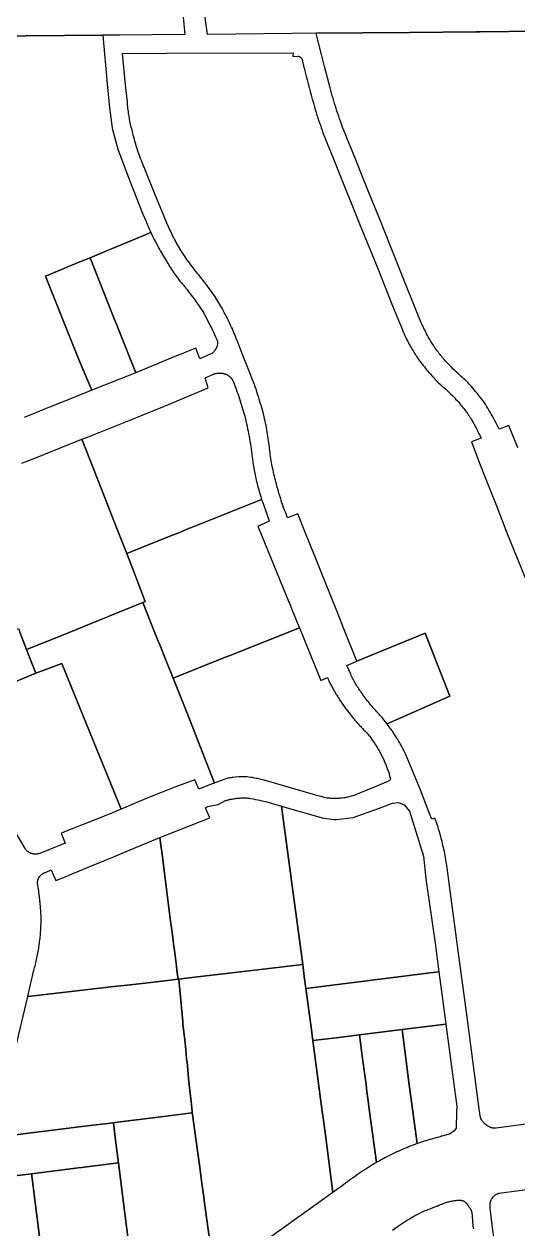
# Model space of a CAD drawing. Header units: metres. Extents: x 3 to 1005126, y 39 to 4383651.
# Drawn here: x 478694 to 478924, y 4365741 to 4366300 of the extents above; entities that cross this region are included whole.
import ezdxf

# ---------------------------------------------------------------- set-up
doc = ezdxf.new("R2010")
doc.units = ezdxf.units.M
doc.header["$MEASUREMENT"] = 0
doc.layers.add('TM_Llucmajor', color=7, linetype='Continuous')

msp = doc.modelspace()

# ---------------------------------------------------------------- linework, layer by layer
at = {"layer": 'TM_Llucmajor', "linetype": 'Continuous', "flags": 128}
for points in [[(478768.25, 4366303.54), (478769, 4366295.46), (478753.87, 4366295.34), (478738.73, 4366295.22), (478730.86, 4366295.16), (478713.17, 4366295.03), (478658.86, 4366294.57)], [(478932.66, 4366297.04), (478906.11, 4366296.82), (478904.19, 4366296.8), (478873.23, 4366296.47), (478829.99, 4366296.09), (478818.87, 4366295.99), (478779.44, 4366295.5), (478778.28, 4366304.53)], [(478658.86, 4366294.57), (478713.17, 4366295.03), (478730.86, 4366295.16), (478732.89, 4366272.62), (478733.98, 4366261.49), (478734.12, 4366260.32), (478734.27, 4366259.14), (478734.43, 4366257.97), (478734.59, 4366256.79), (478734.95, 4366254.45), (478735.33, 4366252.11), (478735.44, 4366251.48), (478737.89, 4366242.35), (478742.78, 4366229.08), (478744.97, 4366223.57), (478749.22, 4366212.94), (478749.56, 4366212.07), (478749.91, 4366211.2), (478750.26, 4366210.34), (478750.98, 4366208.62), (478751.72, 4366206.92), (478752.1, 4366206.06), (478752.48, 4366205.22), (478752.87, 4366204.37), (478753.26, 4366203.53), (478742.81, 4366199.22), (478732.36, 4366194.9), (478725.06, 4366191.89), (478720.3, 4366189.93), (478704.23, 4366183.3), (478717.08, 4366151.03), (478720.9, 4366141.94), (478725.75, 4366130.37), (478710.9, 4366124.36), (478710.75, 4366124.29), (478702.78, 4366121.09), (478694.35, 4366117.7)], [(478923.64, 4366103.55), (478919.39, 4366113.98), (478915, 4366112.19), (478913.84, 4366114.46), (478913.33, 4366115.41), (478912.83, 4366116.36), (478912.32, 4366117.31), (478911.8, 4366118.25), (478911.27, 4366119.19), (478910.74, 4366120.11), (478910.2, 4366121.05), (478909.64, 4366121.97), (478909.1, 4366122.9), (478908.53, 4366123.82), (478907.87, 4366124.89), (478907.8, 4366124.95), (478907.34, 4366125.58), (478906.79, 4366126.29), (478906.26, 4366126.99), (478906.11, 4366127.18), (478905.7, 4366127.71), (478905.13, 4366128.42), (478904.57, 4366129.11), (478904, 4366129.79), (478902.84, 4366131.17), (478902.25, 4366131.84), (478901.05, 4366133.18), (478900.43, 4366133.85), (478899.82, 4366134.49), (478899.27, 4366135.08), (478899.15, 4366135.2), (478898.55, 4366135.7), (478897.92, 4366136.24), (478897.29, 4366136.78), (478896.67, 4366137.32), (478896.06, 4366137.88), (478894.84, 4366139.02), (478894.24, 4366139.59), (478893.64, 4366140.17), (478892.46, 4366141.33), (478891.88, 4366141.93), (478891.3, 4366142.54), (478890.73, 4366143.13), (478890.17, 4366143.74), (478889.55, 4366144.42), (478889.14, 4366144.9), (478888.69, 4366145.43), (478888.25, 4366145.95), (478887.81, 4366146.48), (478887.39, 4366147.03), (478886.97, 4366147.57), (478886.55, 4366148.12), (478886.14, 4366148.67), (478885.74, 4366149.23), (478885.34, 4366149.78), (478884.96, 4366150.35), (478884.57, 4366150.92), (478883.81, 4366152.08), (478883.09, 4366153.25), (478882.74, 4366153.84), (478882.42, 4366154.39), (478882.02, 4366155.11), (478881.63, 4366155.82), (478881.25, 4366156.55), (478880.87, 4366157.27), (478880.5, 4366158), (478880.13, 4366158.74), (478879.78, 4366159.47), (478879.42, 4366160.21), (478879.08, 4366160.95), (478878.75, 4366161.69), (478878.41, 4366162.46), (478878.09, 4366163.2), (478877.78, 4366163.94), (478877.47, 4366164.72), (478877.16, 4366165.49), (478869.28, 4366185.15), (478861.29, 4366205.45), (478860.46, 4366207.48), (478854.44, 4366222.19), (478848.8, 4366236.13), (478848.32, 4366237.36), (478847.58, 4366239.25), (478846.82, 4366241.14), (478846.06, 4366243.04), (478844.54, 4366246.82), (478843.78, 4366248.7), (478843.01, 4366250.6), (478842.24, 4366252.46), (478842.08, 4366252.88), (478841.66, 4366254.05), (478841.24, 4366255.23), (478840.82, 4366256.4), (478840.42, 4366257.58), (478840.02, 4366258.77), (478839.63, 4366259.94), (478839.26, 4366261.12), (478838.88, 4366262.31), (478838.51, 4366263.51), (478838.14, 4366264.69), (478837.8, 4366265.89), (478837.45, 4366267.08), (478837.11, 4366268.28), (478836.79, 4366269.48), (478836.47, 4366270.69), (478833.8, 4366280.67), (478832.37, 4366286.29), (478830.17, 4366295.34), (478829.99, 4366296.09), (478829.99, 4366296.09), (478873.23, 4366296.47), (478904.19, 4366296.8), (478906.11, 4366296.82), (478932.66, 4366297.04)], [(478955.88, 4365793.41), (478913.47, 4365787.67), (478913.26, 4365787.65), (478913.06, 4365787.64), (478912.86, 4365787.63), (478912.65, 4365787.64), (478912.45, 4365787.65), (478912.25, 4365787.67), (478912.06, 4365787.69), (478911.86, 4365787.72), (478911.66, 4365787.76), (478911.47, 4365787.8), (478911.27, 4365787.85), (478911.08, 4365787.92), (478910.89, 4365787.97), (478910.72, 4365788.05), (478910.53, 4365788.12), (478910.35, 4365788.2), (478910.27, 4365788.24), (478910.17, 4365788.3), (478910.08, 4365788.35), (478909.98, 4365788.4), (478909.88, 4365788.47), (478909.77, 4365788.53), (478909.67, 4365788.6), (478909.56, 4365788.67), (478909.45, 4365788.74), (478909.34, 4365788.82), (478909.23, 4365788.9), (478909.11, 4365788.98), (478909, 4365789.06), (478908.89, 4365789.15), (478908.79, 4365789.23), (478908.67, 4365789.32), (478908.56, 4365789.4), (478908.45, 4365789.49), (478908.35, 4365789.58), (478908.25, 4365789.67), (478908.15, 4365789.76), (478908.06, 4365789.84), (478907.97, 4365789.94), (478907.81, 4365790.12), (478907.64, 4365790.31), (478907.47, 4365790.51), (478907.31, 4365790.7), (478907.14, 4365790.9), (478906.97, 4365791.12), (478906.81, 4365791.32), (478906.63, 4365791.56), (478906.56, 4365791.78), (478906.47, 4365792.01), (478906.39, 4365792.23), (478906.31, 4365792.45), (478906.25, 4365792.69), (478906.19, 4365792.92), (478906.13, 4365793.15), (478906.11, 4365793.25), (478906.08, 4365793.39), (478906.04, 4365793.63), (478906, 4365793.87), (478905.97, 4365794.12), (478905.94, 4365794.37), (478905.92, 4365794.6), (478905.82, 4365795.35), (478900.11, 4365839.27), (478896.43, 4365866.55), (478893, 4365892.17), (478890.64, 4365909.64), (478890.52, 4365910.42), (478890.36, 4365911.37), (478890.2, 4365912.31), (478890.04, 4365913.26), (478889.85, 4365914.2), (478889.66, 4365915.15), (478889.47, 4365916.09), (478889.27, 4365917.03), (478889.06, 4365917.96), (478888.84, 4365918.9), (478888.63, 4365919.83), (478888.39, 4365920.77), (478888.15, 4365921.7), (478888.02, 4365922.22), (478887.79, 4365923.08), (478887.56, 4365923.95), (478887.31, 4365924.81), (478887.06, 4365925.67), (478886.81, 4365926.53), (478886.54, 4365927.39), (478886.27, 4365928.26), (478885.99, 4365929.1), (478885.7, 4365929.95), (478885.41, 4365930.8), (478885.1, 4365931.64), (478883.65, 4365931.07), (478883.49, 4365931.51), (478882.91, 4365933.07), (478882.6, 4365933.84), (478878.24, 4365945.03), (478874.16, 4365954.85), (478871.29, 4365961.8), (478871.14, 4365962.1), (478870.81, 4365962.78), (478870.11, 4365964.14), (478869.76, 4365964.81), (478869.39, 4365965.48), (478869.02, 4365966.14), (478868.64, 4365966.81), (478868.26, 4365967.46), (478867.86, 4365968.12), (478867.47, 4365968.77), (478866.65, 4365970.05), (478866.23, 4365970.69), (478865.38, 4365971.95), (478864.49, 4365973.19), (478864.33, 4365973.42), (478863.43, 4365974.65), (478862.89, 4365975.38), (478892, 4365988.3), (478880.52, 4366017.53), (478848.79, 4366004.45), (478842.88, 4366019.51), (478839.31, 4366028.6), (478834.02, 4366041.63), (478829.32, 4366053.34), (478824.72, 4366064.76), (478821.48, 4366072.94), (478816.72, 4366071.14), (478816.35, 4366072.01), (478816.01, 4366072.86), (478815.67, 4366073.73), (478815.33, 4366074.59), (478815.01, 4366075.46), (478814.69, 4366076.34), (478814.38, 4366077.21), (478814.07, 4366078.09), (478813.79, 4366078.98), (478813.49, 4366079.86), (478813.22, 4366080.76), (478812.67, 4366082.53), (478812.41, 4366083.42), (478812.16, 4366084.32), (478811.92, 4366085.22), (478811.69, 4366086.12), (478811.51, 4366086.8), (478811.27, 4366087.69), (478811.04, 4366088.6), (478810.81, 4366089.51), (478810.58, 4366090.41), (478810.38, 4366091.33), (478810.16, 4366092.24), (478809.97, 4366093.15), (478809.59, 4366094.99), (478809.25, 4366096.83), (478809.09, 4366097.76), (478808.95, 4366098.67), (478808.81, 4366099.6), (478808.67, 4366100.52), (478808.54, 4366101.45), (478808.48, 4366101.9), (478808.26, 4366103.92), (478808.14, 4366104.94), (478808.01, 4366105.95), (478807.88, 4366106.97), (478807.72, 4366107.97), (478807.57, 4366108.97), (478807.41, 4366109.98), (478807.24, 4366110.99), (478807.06, 4366111.98), (478806.88, 4366112.98), (478806.68, 4366114), (478806.48, 4366114.98), (478806.27, 4366115.98), (478806.04, 4366117.04), (478805.75, 4366118.2), (478805.45, 4366119.37), (478804.83, 4366121.65), (478804.51, 4366122.8), (478804.18, 4366123.95), (478803.5, 4366126.22), (478803.15, 4366127.37), (478802.79, 4366128.5), (478802.06, 4366130.77), (478801.67, 4366131.89), (478801.27, 4366133.02), (478800.88, 4366134.14), (478800.77, 4366134.45), (478799.51, 4366137.58), (478798.26, 4366140.72), (478797, 4366143.86), (478795.75, 4366147), (478794.51, 4366150.15), (478793.56, 4366152.59), (478792.88, 4366154.37), (478792.52, 4366155.25), (478792.16, 4366156.14), (478791.81, 4366157.02), (478791.43, 4366157.89), (478791.06, 4366158.77), (478790.66, 4366159.64), (478790.27, 4366160.5), (478789.88, 4366161.37), (478789.47, 4366162.23), (478789.04, 4366163.08), (478788.63, 4366163.94), (478788.19, 4366164.79), (478787.75, 4366165.63), (478787.31, 4366166.48), (478786.86, 4366167.32), (478786.56, 4366167.91), (478786.13, 4366168.66), (478785.22, 4366170.2), (478784.76, 4366170.97), (478784.29, 4366171.73), (478783.82, 4366172.48), (478783.34, 4366173.25), (478782.85, 4366173.98), (478782.35, 4366174.73), (478781.85, 4366175.46), (478781.35, 4366176.2), (478780.83, 4366176.93), (478780.31, 4366177.65), (478779.25, 4366179.09), (478778.72, 4366179.8), (478778.16, 4366180.51), (478777.61, 4366181.21), (478777.06, 4366181.91), (478776.49, 4366182.61), (478776.23, 4366182.9), (478775.57, 4366183.7), (478774.92, 4366184.5), (478774.29, 4366185.31), (478773.65, 4366186.12), (478773.01, 4366186.94), (478772.39, 4366187.76), (478771.77, 4366188.59), (478771.16, 4366189.43), (478769.97, 4366191.1), (478768.79, 4366192.8), (478768.2, 4366193.66), (478767.81, 4366194.23), (478767.33, 4366195.01), (478766.39, 4366196.57), (478765.93, 4366197.36), (478765.48, 4366198.16), (478765.48, 4366198.16), (478765.04, 4366198.94), (478764.6, 4366199.75), (478764.17, 4366200.55), (478763.74, 4366201.36), (478763.32, 4366202.16), (478762.91, 4366202.98), (478762.11, 4366204.62), (478761.72, 4366205.44), (478761.34, 4366206.27), (478760.6, 4366207.93), (478760.42, 4366208.34), (478755.97, 4366219.22), (478750.57, 4366232.71), (478750.2, 4366233.58), (478749.84, 4366234.45), (478749.49, 4366235.32), (478749.14, 4366236.2), (478748.81, 4366237.08), (478748.47, 4366237.96), (478748.14, 4366238.85), (478747.83, 4366239.73), (478747.52, 4366240.62), (478747.22, 4366241.52), (478746.92, 4366242.41), (478746.63, 4366243.31), (478746.09, 4366245.11), (478745.82, 4366246.02), (478745.57, 4366246.93), (478745.32, 4366247.83), (478745.08, 4366248.75), (478744.84, 4366249.66), (478744.63, 4366250.57), (478744.52, 4366251), (478744.33, 4366251.71), (478744.15, 4366252.44), (478743.98, 4366253.16), (478743.81, 4366253.89), (478743.51, 4366255.35), (478743.38, 4366256.08), (478743.23, 4366256.82), (478743.11, 4366257.55), (478742.99, 4366258.29), (478742.88, 4366259.02), (478742.77, 4366259.76), (478742.59, 4366261.25), (478742.51, 4366261.98), (478742.44, 4366262.73), (478742.38, 4366263.47), (478742.32, 4366264.21), (478741.5, 4366272.15), (478740.01, 4366286.68), (478760.72, 4366286.79), (478819.26, 4366287), (478819.11, 4366285.35), (478821.56, 4366285.44), (478821.65, 4366285.43), (478821.72, 4366285.41), (478821.85, 4366285.38), (478821.94, 4366285.36), (478822.06, 4366285.32), (478822.13, 4366285.3), (478822.22, 4366285.25), (478822.35, 4366285.18), (478822.42, 4366285.15), (478822.51, 4366285.09), (478822.63, 4366285.01), (478822.7, 4366284.96), (478822.79, 4366284.89), (478822.85, 4366284.84), (478822.91, 4366284.79), (478822.99, 4366284.7), (478823.06, 4366284.61), (478823.15, 4366284.5), (478823.19, 4366284.44), (478823.25, 4366284.33), (478823.31, 4366284.25), (478823.34, 4366284.18), (478823.39, 4366284.06), (478823.45, 4366283.93), (478823.48, 4366283.85), (478823.5, 4366283.77), (478823.52, 4366283.7), (478823.54, 4366283.56), (478823.56, 4366283.43), (478823.57, 4366283.36), (478823.59, 4366283.09), (478823.93, 4366281.63), (478824.38, 4366279.84), (478824.83, 4366278.04), (478825.28, 4366276.25), (478825.74, 4366274.46), (478826.2, 4366272.68), (478826.68, 4366270.88), (478827.16, 4366269.09), (478827.65, 4366267.32), (478828.16, 4366265.54), (478828.66, 4366263.76), (478829.17, 4366261.98), (478829.69, 4366260.2), (478829.99, 4366259.25), (478830.35, 4366258.06), (478830.73, 4366256.89), (478831.1, 4366255.73), (478831.5, 4366254.55), (478831.9, 4366253.39), (478832.31, 4366252.25), (478832.72, 4366251.09), (478833.13, 4366249.93), (478833.56, 4366248.79), (478833.99, 4366247.62), (478834.43, 4366246.48), (478834.88, 4366245.34), (478835.34, 4366244.2), (478835.81, 4366243.06), (478836.29, 4366241.93), (478841.56, 4366228.84), (478850.15, 4366207.63), (478858.22, 4366187.71), (478865.47, 4366169.52), (478869.99, 4366158.4), (478870.06, 4366158.22), (478870.38, 4366157.51), (478870.67, 4366156.81), (478870.99, 4366156.11), (478871.32, 4366155.4), (478871.64, 4366154.71), (478871.98, 4366154.02), (478872.33, 4366153.31), (478872.69, 4366152.63), (478873.04, 4366151.95), (478873.41, 4366151.27), (478874.17, 4366149.93), (478874.56, 4366149.26), (478874.95, 4366148.61), (478875.35, 4366147.94), (478875.76, 4366147.29), (478876.18, 4366146.64), (478876.6, 4366146), (478877.03, 4366145.34), (478877.19, 4366145.12), (478877.67, 4366144.44), (478878.16, 4366143.77), (478878.66, 4366143.11), (478879.16, 4366142.44), (478879.67, 4366141.79), (478880.19, 4366141.13), (478880.72, 4366140.48), (478881.23, 4366139.84), (478881.77, 4366139.2), (478882.32, 4366138.57), (478882.86, 4366137.94), (478883.97, 4366136.7), (478884.54, 4366136.08), (478885.11, 4366135.48), (478885.69, 4366134.88), (478886.31, 4366134.25), (478886.83, 4366133.79), (478887.66, 4366133.04), (478888.48, 4366132.29), (478889.31, 4366131.54), (478890.13, 4366130.77), (478890.94, 4366130), (478891.75, 4366129.22), (478892.56, 4366128.44), (478893.35, 4366127.66), (478894.14, 4366126.88), (478894.4, 4366126.6), (478894.88, 4366126.1), (478895.36, 4366125.57), (478895.83, 4366125.04), (478896.29, 4366124.52), (478896.73, 4366124.01), (478897.19, 4366123.44), (478897.64, 4366122.89), (478898.07, 4366122.37), (478898.5, 4366121.81), (478898.92, 4366121.26), (478899.34, 4366120.69), (478899.75, 4366120.11), (478900.17, 4366119.54), (478900.56, 4366118.97), (478900.95, 4366118.38), (478901.32, 4366117.86), (478901.54, 4366117.53), (478901.93, 4366116.87), (478902.32, 4366116.21), (478902.72, 4366115.54), (478903.09, 4366114.88), (478903.47, 4366114.21), (478903.82, 4366113.53), (478904.2, 4366112.84), (478904.54, 4366112.17), (478904.88, 4366111.47), (478905.23, 4366110.77), (478905.56, 4366110.09), (478905.88, 4366109.39), (478906.11, 4366108.92), (478906.54, 4366108.03), (478906.11, 4366107.88), (478902.04, 4366106.43), (478906.11, 4366095.71), (478908.04, 4366090.62), (478914.06, 4366075.81), (478918.56, 4366064.06), (478923.34, 4366052.35), (478927.57, 4366041.74)], [(478693.31, 4366096.48), (478696.51, 4366097.7), (478698.53, 4366098.5), (478703.59, 4366100.52), (478721.15, 4366107.53), (478732.25, 4366079.33), (478737.12, 4366066.95), (478741.99, 4366054.56), (478742.65, 4366052.87), (478743.32, 4366051.19), (478744.67, 4366047.66), (478750.6, 4366032.18), (478749.42, 4366031.7), (478740.29, 4366028.02), (478734.43, 4366025.65), (478733.57, 4366025.3), (478728.85, 4366023.39), (478711.83, 4366016.51), (478695.52, 4366009.92), (478692.4, 4366017.96)], [(478684.16, 4365992.46), (478699.79, 4365998.9), (478711.84, 4366003.47), (478719.9, 4365983.67), (478739.5, 4365935.85), (478739.5, 4365935.85), (478738.18, 4365935.3), (478735.03, 4365933.99), (478731.88, 4365932.68), (478731.16, 4365932.38), (478711.55, 4365924.66), (478713.51, 4365919.98), (478701.6, 4365915.24), (478701.38, 4365915.17), (478701.17, 4365915.11), (478700.95, 4365915.05), (478700.74, 4365915), (478700.51, 4365914.96), (478700.26, 4365914.92), (478700.02, 4365914.91), (478699.83, 4365914.9), (478699.59, 4365914.89), (478699.13, 4365914.91), (478698.89, 4365914.93), (478698.65, 4365914.97), (478698.44, 4365915.01), (478698.21, 4365915.06), (478697.98, 4365915.13), (478697.79, 4365915.19), (478697.56, 4365915.27), (478697.34, 4365915.36), (478697.14, 4365915.45), (478696.93, 4365915.56), (478696.72, 4365915.67), (478696.54, 4365915.79), (478696.34, 4365915.91), (478695.97, 4365916.19), (478695.79, 4365916.34), (478695.62, 4365916.5), (478695.46, 4365916.66), (478695.31, 4365916.82), (478695.16, 4365917), (478695.02, 4365917.19), (478694.89, 4365917.36), (478694.82, 4365917.46), (478689.23, 4365927)], [(478780.59, 4365735), (478778.62, 4365749.53), (478778.17, 4365752.8), (478777.78, 4365755.67), (478777.35, 4365758.8), (478776.93, 4365761.93), (478775.89, 4365769.51), (478774.85, 4365777.1), (478772.54, 4365793.98), (478772.46, 4365794.79), (478772.4, 4365795.35), (478772.4, 4365795.35), (478771.92, 4365799.97), (478771.37, 4365805.16), (478770.77, 4365810.91), (478770.18, 4365816.51), (478770.17, 4365816.67), (478770.01, 4365818.29), (478769.84, 4365819.77), (478769.83, 4365819.92), (478769.38, 4365824.24), (478768.93, 4365828.57), (478768.14, 4365836.15), (478768.05, 4365837.11), (478767.16, 4365846.92), (478766.25, 4365856.84), (478769.58, 4365857.24), (478794.78, 4365860.22), (478823.71, 4365863.65), (478824.45, 4365858.08), (478825.19, 4365852.51), (478827.44, 4365835.63), (478828.39, 4365828.4), (478832.81, 4365795.35), (478833.34, 4365791.4), (478833.66, 4365788.99), (478834.11, 4365785.68), (478837.72, 4365757.76), (478797.96, 4365729.33)], [(478689.04, 4365818.76), (478696.11, 4365848.86), (478710.85, 4365850.54), (478725.56, 4365852.21), (478734.61, 4365853.24), (478743.67, 4365854.27), (478749.13, 4365854.89), (478754.59, 4365855.51), (478765.85, 4365856.79), (478766.25, 4365856.84), (478767.16, 4365846.92), (478768.05, 4365837.11), (478768.14, 4365836.15), (478768.93, 4365828.57), (478769.38, 4365824.24), (478769.83, 4365819.92), (478769.84, 4365819.77), (478770.01, 4365818.29), (478770.17, 4365816.67), (478770.18, 4365816.51), (478770.77, 4365810.91), (478771.37, 4365805.16), (478771.92, 4365799.97), (478772.4, 4365795.35), (478772.46, 4365794.79), (478765.13, 4365793.87), (478757.8, 4365792.94), (478736.7, 4365790.29), (478735.81, 4365790.18), (478722.41, 4365788.51), (478709.02, 4365786.83), (478695.14, 4365785.1), (478680.82, 4365783.31)], [(478745.28, 4365715.34), (478740.53, 4365752.85), (478738.17, 4365771.48), (478738.17, 4365771.48), (478736.99, 4365780.83), (478735.81, 4365790.18), (478736.7, 4365790.29), (478757.8, 4365792.94), (478765.13, 4365793.87), (478772.46, 4365794.79), (478772.54, 4365793.98), (478774.85, 4365777.1), (478775.89, 4365769.51), (478776.93, 4365761.93), (478777.35, 4365758.8), (478777.78, 4365755.67), (478778.17, 4365752.8), (478778.62, 4365749.53), (478780.59, 4365735)], [(478703.01, 4365725.17), (478700.42, 4365745.82), (478698.1, 4365764.29), (478697.83, 4365766.47), (478707.4, 4365767.66), (478711.13, 4365768.12), (478719.5, 4365769.16), (478719.5, 4365769.16), (478721.24, 4365769.38), (478724.65, 4365769.8), (478738.17, 4365771.48), (478740.53, 4365752.85), (478745.28, 4365715.34)], [(478914.95, 4365719.31), (478911.88, 4365741.53), (478910.8, 4365750.44), (478910.76, 4365750.67), (478910.73, 4365750.89), (478910.7, 4365751.12), (478910.68, 4365751.34), (478910.67, 4365751.57), (478910.67, 4365751.8), (478910.68, 4365752.03), (478910.7, 4365752.25), (478910.72, 4365752.48), (478910.75, 4365752.71), (478910.79, 4365752.93), (478910.84, 4365753.15), (478910.89, 4365753.37), (478910.96, 4365753.59), (478911.03, 4365753.81), (478911.1, 4365754.02), (478911.19, 4365754.23), (478911.28, 4365754.44), (478911.38, 4365754.65), (478911.49, 4365754.85), (478911.6, 4365755.05), (478911.72, 4365755.24), (478911.81, 4365755.37), (478911.92, 4365755.53), (478912.05, 4365755.69), (478912.17, 4365755.84), (478912.31, 4365755.99), (478912.45, 4365756.14), (478912.6, 4365756.27), (478912.75, 4365756.41), (478912.9, 4365756.53), (478913.07, 4365756.65), (478913.23, 4365756.77), (478913.4, 4365756.87), (478913.58, 4365756.97), (478913.75, 4365757.07), (478913.94, 4365757.15), (478914.12, 4365757.23), (478914.31, 4365757.31), (478914.5, 4365757.37), (478914.69, 4365757.43), (478914.89, 4365757.48), (478915.99, 4365757.63), (478941.81, 4365761.03)], [(478865.37, 4365740.28), (478869.13, 4365742.92), (478871.01, 4365744.23), (478871.37, 4365744.48), (478872.07, 4365744.9), (478872.77, 4365745.31), (478874.17, 4365746.11), (478874.88, 4365746.51), (478875.6, 4365746.89), (478876.31, 4365747.27), (478877.75, 4365748.01), (478878.48, 4365748.37), (478879.94, 4365749.07), (478880.27, 4365749.22), (478881.33, 4365749.64), (478881.87, 4365749.85), (478882.93, 4365750.27), (478883.46, 4365750.49), (478883.99, 4365750.7), (478884.53, 4365750.91), (478885.06, 4365751.12), (478885.54, 4365751.32), (478885.88, 4365751.44), (478886.05, 4365751.49), (478886.22, 4365751.53), (478886.41, 4365751.57), (478886.92, 4365751.82), (478887.32, 4365752.01), (478887.73, 4365752.19), (478888.13, 4365752.36), (478888.55, 4365752.53), (478888.96, 4365752.69), (478889.38, 4365752.84), (478889.8, 4365752.99), (478890.22, 4365753.13), (478890.65, 4365753.25), (478891.07, 4365753.38), (478891.5, 4365753.49), (478891.93, 4365753.6), (478892.37, 4365753.7), (478892.8, 4365753.79), (478893.24, 4365753.87), (478893.68, 4365753.95), (478894.12, 4365754.02), (478894.56, 4365754.08), (478895, 4365754.13), (478895.44, 4365754.17), (478895.88, 4365754.21), (478896.32, 4365754.24), (478896.67, 4365754.19), (478896.88, 4365754.18), (478897.06, 4365754.17), (478897.24, 4365754.15), (478897.42, 4365754.13), (478897.59, 4365754.09), (478897.77, 4365754.05), (478897.94, 4365754), (478898.11, 4365753.94), (478898.29, 4365753.87), (478898.45, 4365753.79), (478898.61, 4365753.71), (478898.76, 4365753.62), (478898.91, 4365753.52), (478899.05, 4365753.42), (478899.19, 4365753.31), (478899.32, 4365753.19), (478899.45, 4365753.07), (478899.57, 4365752.95), (478899.69, 4365752.81), (478899.8, 4365752.68), (478899.9, 4365752.53), (478900, 4365752.39), (478900.09, 4365752.23), (478900.17, 4365752.08), (478900.22, 4365751.98), (478900.74, 4365751.36), (478900.89, 4365751.17), (478901.04, 4365750.98), (478901.17, 4365750.78), (478901.31, 4365750.57), (478901.43, 4365750.37), (478901.55, 4365750.15), (478901.66, 4365749.94), (478901.76, 4365749.72), (478901.85, 4365749.5), (478901.94, 4365749.27), (478902.02, 4365749.05), (478902.1, 4365748.81), (478902.16, 4365748.58), (478902.22, 4365748.35), (478902.27, 4365748.11), (478902.31, 4365747.87), (478902.35, 4365747.63), (478902.37, 4365747.39), (478902.39, 4365747.15), (478902.4, 4365746.91), (478902.77, 4365741.96), (478902.8, 4365741.86), (478902.85, 4365741.69), (478902.89, 4365741.52), (478902.93, 4365741.35), (478902.96, 4365741.18), (478902.99, 4365741), (478903.01, 4365740.83)]]:
    msp.add_lwpolyline(points, dxfattribs=at)
for points in [[(478725.06, 4366191.89), (478732.36, 4366194.9), (478742.81, 4366199.22), (478753.26, 4366203.53), (478753.65, 4366202.69), (478754.05, 4366201.85), (478754.46, 4366201.01), (478754.78, 4366200.36), (478755.18, 4366199.56), (478756.41, 4366197.19), (478756.84, 4366196.4), (478757.27, 4366195.62), (478757.35, 4366195.47), (478757.71, 4366194.84), (478758.15, 4366194.06), (478758.6, 4366193.29), (478759.05, 4366192.52), (478759.51, 4366191.76), (478760.45, 4366190.24), (478760.64, 4366189.96), (478761.06, 4366189.24), (478761.5, 4366188.54), (478761.94, 4366187.83), (478762.31, 4366187.25), (478762.38, 4366187.13), (478762.84, 4366186.43), (478762.97, 4366186.24), (478763.3, 4366185.74), (478763.77, 4366185.06), (478764.24, 4366184.37), (478764.72, 4366183.69), (478765.7, 4366182.35), (478766.7, 4366181.03), (478766.86, 4366180.82), (478767.07, 4366180.59), (478767.4, 4366180.2), (478767.93, 4366179.58), (478768.46, 4366178.95), (478768.88, 4366178.44), (478768.98, 4366178.32), (478769.5, 4366177.68), (478770.01, 4366177.04), (478770.51, 4366176.39), (478770.89, 4366175.91), (478771.01, 4366175.74), (478771.51, 4366175.09), (478772, 4366174.44), (478772.48, 4366173.77), (478772.63, 4366173.57), (478773.12, 4366172.92), (478773.61, 4366172.26), (478774.57, 4366170.92), (478775.04, 4366170.25), (478775.96, 4366168.89), (478776.86, 4366167.51), (478777.3, 4366166.82), (478777.74, 4366166.12), (478778.16, 4366165.42), (478778.22, 4366165.33), (478779.28, 4366163.33), (478779.8, 4366162.32), (478780.82, 4366160.3), (478781.32, 4366159.29), (478781.81, 4366158.27), (478782.29, 4366157.24), (478782.77, 4366156.22), (478783.24, 4366155.19), (478783.7, 4366154.16), (478784.19, 4366153.05), (478784.2, 4366152.83), (478784.2, 4366152.39), (478784.19, 4366152.17), (478784.17, 4366151.95), (478784.14, 4366151.73), (478784.11, 4366151.52), (478784.06, 4366151.3), (478784.01, 4366151.09), (478783.95, 4366150.87), (478783.88, 4366150.66), (478783.81, 4366150.46), (478783.73, 4366150.25), (478783.64, 4366150.05), (478783.54, 4366149.85), (478783.44, 4366149.66), (478783.33, 4366149.47), (478783.21, 4366149.28), (478783.07, 4366149.07), (478782.97, 4366148.9), (478782.87, 4366148.74), (478782.75, 4366148.58), (478782.64, 4366148.43), (478782.38, 4366148.13), (478782.25, 4366147.99), (478781.95, 4366147.73), (478781.65, 4366147.49), (478781.48, 4366147.38), (478781.32, 4366147.28), (478781.15, 4366147.19), (478780.97, 4366147.1), (478780.79, 4366147.02), (478775.97, 4366144.96), (478774.05, 4366149.93), (478768.66, 4366147.71), (478767.27, 4366147.13), (478765.88, 4366146.56), (478761.44, 4366144.72), (478756.99, 4366142.89), (478756.04, 4366142.5), (478755.08, 4366142.11), (478746.29, 4366138.47), (478738.4, 4366158.16), (478735.47, 4366165.46), (478725.06, 4366191.89)], [(478725.75, 4366130.37), (478720.9, 4366141.94), (478717.08, 4366151.03), (478704.23, 4366183.3), (478720.3, 4366189.93), (478725.06, 4366191.89), (478735.47, 4366165.46), (478738.4, 4366158.16), (478746.29, 4366138.47), (478738.36, 4366135.3), (478725.75, 4366130.37)], [(478721.15, 4366107.53), (478724.08, 4366108.67), (478729.26, 4366110.67), (478740.8, 4366115.35), (478759.61, 4366122.97), (478779.9, 4366131.37), (478778.38, 4366136.12), (478781.99, 4366137.62), (478782.22, 4366137.73), (478782.44, 4366137.82), (478782.65, 4366137.9), (478782.8, 4366137.96), (478782.94, 4366138.01), (478783.19, 4366138.07), (478783.36, 4366138.11), (478783.5, 4366138.14), (478783.79, 4366138.2), (478783.95, 4366138.23), (478784.11, 4366138.25), (478784.36, 4366138.27), (478784.54, 4366138.29), (478784.71, 4366138.29), (478784.89, 4366138.29), (478785.1, 4366138.29), (478785.21, 4366138.29), (478785.33, 4366138.29), (478785.44, 4366138.29), (478785.56, 4366138.29), (478785.68, 4366138.29), (478785.79, 4366138.29), (478785.91, 4366138.29), (478786.03, 4366138.29), (478786.15, 4366138.27), (478786.27, 4366138.25), (478786.39, 4366138.25), (478786.5, 4366138.22), (478786.62, 4366138.21), (478786.74, 4366138.18), (478786.86, 4366138.17), (478786.98, 4366138.14), (478787.1, 4366138.11), (478787.22, 4366138.07), (478787.34, 4366138.04), (478787.45, 4366138.01), (478787.57, 4366137.98), (478787.69, 4366137.93), (478787.8, 4366137.89), (478787.92, 4366137.85), (478788.03, 4366137.79), (478788.15, 4366137.75), (478788.26, 4366137.69), (478788.37, 4366137.64), (478788.49, 4366137.59), (478788.6, 4366137.54), (478788.71, 4366137.47), (478788.81, 4366137.41), (478788.92, 4366137.34), (478789.03, 4366137.27), (478789.13, 4366137.21), (478789.23, 4366137.14), (478789.33, 4366137.06), (478789.43, 4366136.99), (478789.53, 4366136.92), (478789.63, 4366136.84), (478789.72, 4366136.77), (478789.82, 4366136.69), (478789.91, 4366136.59), (478790, 4366136.51), (478790.09, 4366136.43), (478790.17, 4366136.34), (478790.26, 4366136.25), (478790.34, 4366136.17), (478790.42, 4366136.08), (478790.5, 4366135.99), (478790.57, 4366135.89), (478790.65, 4366135.79), (478790.72, 4366135.7), (478790.79, 4366135.61), (478790.86, 4366135.5), (478790.93, 4366135.41), (478790.99, 4366135.3), (478791.05, 4366135.21), (478791.11, 4366135.11), (478791.17, 4366135.01), (478791.22, 4366134.91), (478791.28, 4366134.81), (478791.33, 4366134.71), (478791.38, 4366134.59), (478791.72, 4366133.75), (478792.1, 4366132.78), (478792.47, 4366131.78), (478792.85, 4366130.77), (478793.21, 4366129.79), (478793.56, 4366128.81), (478793.9, 4366127.82), (478794.24, 4366126.81), (478794.57, 4366125.81), (478794.91, 4366124.79), (478795.21, 4366123.81), (478795.52, 4366122.78), (478795.83, 4366121.75), (478796.13, 4366120.75), (478796.41, 4366119.74), (478796.69, 4366118.71), (478796.95, 4366117.73), (478797.1, 4366117.12), (478797.36, 4366115.96), (478797.62, 4366114.79), (478797.87, 4366113.61), (478798.12, 4366112.43), (478798.37, 4366111.26), (478798.59, 4366110.09), (478798.82, 4366108.92), (478799.02, 4366107.75), (478799.23, 4366106.56), (478799.43, 4366105.37), (478799.62, 4366104.2), (478799.8, 4366103.03), (478799.97, 4366101.88), (478799.99, 4366101.64), (478800.07, 4366100.81), (478800.16, 4366099.99), (478800.26, 4366099.13), (478800.38, 4366098.28), (478800.49, 4366097.46), (478800.6, 4366096.62), (478800.73, 4366095.77), (478800.86, 4366094.94), (478801.01, 4366094.09), (478801.17, 4366093.24), (478801.33, 4366092.43), (478801.5, 4366091.59), (478801.59, 4366091.18), (478801.78, 4366090.25), (478802, 4366089.31), (478802.72, 4366086.1), (478804.22, 4366080.86), (478804.66, 4366079.6), (478772.13, 4366066.61), (478770.76, 4366066.06), (478766.47, 4366064.34), (478761.21, 4366062.24), (478741.99, 4366054.56), (478737.12, 4366066.95), (478732.25, 4366079.33), (478721.15, 4366107.53)], [(478741.99, 4366054.56), (478761.21, 4366062.24), (478766.47, 4366064.34), (478770.76, 4366066.06), (478772.13, 4366066.61), (478804.66, 4366079.6), (478805.47, 4366077.27), (478806.72, 4366073.72), (478808.18, 4366069.55), (478803.78, 4366067.57), (478802.92, 4366067.19), (478817.46, 4366031.58), (478817.52, 4366031.42), (478819.2, 4366027.32), (478819.26, 4366027.16), (478821.19, 4366022.44), (478822.19, 4366019.99), (478790.35, 4366007.32), (478786.66, 4366005.85), (478763.53, 4365996.64), (478760.64, 4366003.83), (478757.01, 4366012.84), (478756.96, 4366012.97), (478753.19, 4366022.33), (478749.42, 4366031.7), (478750.6, 4366032.18), (478744.67, 4366047.66), (478743.32, 4366051.19), (478742.65, 4366052.87), (478741.99, 4366054.56)], [(478699.79, 4365998.9), (478697.66, 4366004.41), (478695.52, 4366009.92), (478711.83, 4366016.51), (478728.85, 4366023.39), (478733.57, 4366025.3), (478734.43, 4366025.65), (478740.29, 4366028.02), (478749.42, 4366031.7), (478753.19, 4366022.33), (478756.96, 4366012.97), (478757.01, 4366012.84), (478760.64, 4366003.83), (478763.53, 4365996.64), (478769.75, 4365981.19), (478782.71, 4365947.89), (478781.28, 4365947.35), (478775.46, 4365945.01), (478773.71, 4365949.36), (478764.39, 4365946.01), (478751.84, 4365940.99), (478739.5, 4365935.85), (478719.9, 4365983.67), (478711.84, 4366003.47), (478699.79, 4365998.9)], [(478617.08, 4365990.08), (478691.7, 4366019.76), (478692.4, 4366017.96), (478695.52, 4366009.92), (478697.66, 4366004.41), (478699.79, 4365998.9), (478684.16, 4365992.46), (478672.17, 4365987.77), (478657.25, 4365981.53), (478645.31, 4365976.49), (478637.16, 4365973.36), (478620.23, 4365987.44), (478617.59, 4365989.64), (478617.08, 4365990.08)], [(478763.53, 4365996.64), (478786.66, 4366005.85), (478790.35, 4366007.32), (478822.19, 4366019.99), (478832.18, 4365995.5), (478835.16, 4365996.86), (478835.37, 4365996.42), (478835.79, 4365995.54), (478836.01, 4365995.11), (478836.23, 4365994.67), (478836.45, 4365994.24), (478836.68, 4365993.8), (478836.9, 4365993.37), (478837.13, 4365992.94), (478837.37, 4365992.51), (478837.6, 4365992.08), (478837.84, 4365991.65), (478838.08, 4365991.23), (478838.32, 4365990.8), (478838.56, 4365990.38), (478838.81, 4365989.95), (478839.31, 4365989.11), (478839.56, 4365988.69), (478839.82, 4365988.27), (478840.07, 4365987.86), (478840.33, 4365987.44), (478840.6, 4365987.03), (478840.86, 4365986.61), (478841.4, 4365985.79), (478841.67, 4365985.39), (478841.95, 4365984.98), (478842.22, 4365984.57), (478842.78, 4365983.77), (478843.06, 4365983.37), (478843.64, 4365982.57), (478843.93, 4365982.17), (478844.51, 4365981.39), (478845.71, 4365979.83), (478846.01, 4365979.45), (478847.25, 4365977.93), (478847.57, 4365977.55), (478847.88, 4365977.18), (478848.52, 4365976.44), (478848.85, 4365976.07), (478849.17, 4365975.7), (478849.5, 4365975.34), (478849.82, 4365974.98), (478850.15, 4365974.62), (478850.49, 4365974.26), (478850.82, 4365973.9), (478851.16, 4365973.55), (478851.49, 4365973.19), (478852.17, 4365972.49), (478852.52, 4365972.15), (478852.86, 4365971.8), (478853.19, 4365971.48), (478853.44, 4365971.18), (478853.76, 4365970.8), (478854.07, 4365970.43), (478854.37, 4365970.04), (478854.67, 4365969.66), (478855.27, 4365968.88), (478855.85, 4365968.08), (478856.14, 4365967.68), (478856.7, 4365966.88), (478856.98, 4365966.47), (478857.25, 4365966.06), (478857.52, 4365965.64), (478857.78, 4365965.23), (478858.3, 4365964.39), (478858.56, 4365963.96), (478858.81, 4365963.54), (478859.05, 4365963.11), (478859.3, 4365962.68), (478859.54, 4365962.25), (478859.77, 4365961.81), (478860, 4365961.38), (478860.23, 4365960.94), (478860.67, 4365960.06), (478860.89, 4365959.61), (478861.1, 4365959.16), (478861.31, 4365958.72), (478861.51, 4365958.27), (478861.71, 4365957.81), (478861.91, 4365957.36), (478862.1, 4365956.91), (478862.29, 4365956.45), (478862.65, 4365955.53), (478862.99, 4365954.61), (478863.16, 4365954.15), (478863.32, 4365953.69), (478863.64, 4365952.75), (478863.78, 4365952.29), (478863.93, 4365951.82), (478864.21, 4365950.88), (478864.53, 4365949.71), (478864.41, 4365949.57), (478864.18, 4365949.33), (478863.95, 4365949.12), (478863.7, 4365948.93), (478863.45, 4365948.76), (478863.2, 4365948.63), (478863.02, 4365948.53), (478862.85, 4365948.44), (478857.3, 4365946.14), (478855.4, 4365945.35), (478849.04, 4365942.81), (478848.24, 4365942.47), (478847.84, 4365942.31), (478847.44, 4365942.17), (478847.03, 4365942.02), (478846.21, 4365941.76), (478845.8, 4365941.64), (478845.38, 4365941.52), (478844.54, 4365941.32), (478844.12, 4365941.23), (478843.7, 4365941.15), (478843.27, 4365941.07), (478842.85, 4365941.01), (478841.99, 4365940.89), (478841.67, 4365940.86), (478841.16, 4365940.82), (478840.66, 4365940.78), (478839.64, 4365940.74), (478839.14, 4365940.73), (478838.63, 4365940.72), (478838.12, 4365940.73), (478837.62, 4365940.74), (478837.11, 4365940.76), (478836.61, 4365940.79), (478836.1, 4365940.82), (478835.6, 4365940.87), (478835.05, 4365940.93), (478834.34, 4365941.09), (478833.63, 4365941.26), (478832.92, 4365941.44), (478832.6, 4365941.52), (478832.22, 4365941.62), (478831.51, 4365941.81), (478830.11, 4365942.21), (478829.42, 4365942.43), (478828.72, 4365942.65), (478805.81, 4365949.21), (478805.64, 4365949.26), (478805.06, 4365949.42), (478804.48, 4365949.57), (478803.3, 4365949.85), (478802.72, 4365949.98), (478802.13, 4365950.1), (478801.54, 4365950.21), (478800.94, 4365950.32), (478800.35, 4365950.42), (478799.76, 4365950.51), (478798.56, 4365950.67), (478797.97, 4365950.73), (478797.37, 4365950.79), (478797.09, 4365950.81), (478796.58, 4365950.82), (478795.04, 4365950.81), (478794.52, 4365950.79), (478794.01, 4365950.77), (478792.48, 4365950.65), (478791.46, 4365950.53), (478790.95, 4365950.46), (478790.44, 4365950.38), (478789.94, 4365950.3), (478789.43, 4365950.21), (478788.93, 4365950.11), (478788.43, 4365950), (478787.27, 4365949.59), (478782.92, 4365947.97), (478782.71, 4365947.89), (478769.75, 4365981.19), (478763.53, 4365996.64)], [(478862.89, 4365975.38), (478862.04, 4365976.49), (478861.56, 4365977.09), (478861.06, 4365977.69), (478860.57, 4365978.28), (478860.07, 4365978.87), (478859.57, 4365979.45), (478859.06, 4365980.03), (478858.02, 4365981.17), (478857.45, 4365981.77), (478856.45, 4365982.87), (478855.95, 4365983.43), (478855.47, 4365983.99), (478854.99, 4365984.56), (478854.51, 4365985.14), (478854.04, 4365985.71), (478853.58, 4365986.3), (478852.68, 4365987.48), (478852.23, 4365988.08), (478851.81, 4365988.69), (478850.94, 4365989.9), (478850.52, 4365990.51), (478850.45, 4365990.62), (478850.09, 4365991.15), (478849.74, 4365991.69), (478849.39, 4365992.22), (478849.06, 4365992.76), (478848.72, 4365993.31), (478848.38, 4365993.87), (478847.74, 4365994.98), (478847.43, 4365995.55), (478847.13, 4365996.11), (478846.84, 4365996.68), (478846.56, 4365997.26), (478846.27, 4365997.84), (478846, 4365998.42), (478844.28, 4366002.55), (478848.79, 4366004.45), (478880.52, 4366017.53), (478892, 4365988.3), (478862.89, 4365975.38)], [(478765.85, 4365856.79), (478765.32, 4365860.91), (478765.06, 4365862.93), (478764.28, 4365869.07), (478763.75, 4365873.26), (478763.21, 4365877.45), (478762.81, 4365880.64), (478762.4, 4365883.83), (478760.35, 4365899.94), (478758.3, 4365916.06), (478758.08, 4365917.78), (478757.46, 4365922.66), (478780.56, 4365931.79), (478778.62, 4365936.45), (478779.7, 4365936.95), (478784.48, 4365937.9), (478784.75, 4365938.09), (478785.02, 4365938.28), (478785.29, 4365938.46), (478785.57, 4365938.63), (478785.86, 4365938.8), (478786.14, 4365938.96), (478786.43, 4365939.11), (478786.73, 4365939.25), (478787.03, 4365939.39), (478787.33, 4365939.52), (478787.63, 4365939.65), (478787.94, 4365939.76), (478788.25, 4365939.87), (478788.57, 4365939.97), (478788.88, 4365940.06), (478789.2, 4365940.15), (478789.52, 4365940.23), (478789.84, 4365940.29), (478790.16, 4365940.36), (478790.48, 4365940.41), (478790.81, 4365940.46), (478791.28, 4365940.55), (478791.73, 4365940.63), (478792.18, 4365940.7), (478792.64, 4365940.76), (478793.09, 4365940.82), (478793.55, 4365940.87), (478794.01, 4365940.91), (478794.47, 4365940.95), (478794.93, 4365940.98), (478795.39, 4365941), (478795.85, 4365941.01), (478796.31, 4365941.01), (478796.77, 4365941.01), (478797.22, 4365941), (478797.68, 4365940.98), (478798.14, 4365940.96), (478798.6, 4365940.93), (478798.72, 4365940.91), (478798.94, 4365940.87), (478799.7, 4365940.74), (478800.75, 4365940.55), (478801.83, 4365940.35), (478802.86, 4365940.16), (478803.75, 4365939.99), (478804.26, 4365939.89), (478807.09, 4365939.14), (478813.92, 4365937.15), (478818.85, 4365900.19), (478823.71, 4365863.65), (478794.78, 4365860.22), (478769.58, 4365857.24), (478766.25, 4365856.84), (478765.85, 4365856.79)], [(478813.92, 4365937.15), (478832.69, 4365931.78), (478838.19, 4365930.92), (478839.29, 4365930.92), (478847.22, 4365931.86), (478858.85, 4365936.12), (478865.43, 4365938.62), (478868.26, 4365938.85), (478870.86, 4365937.75), (478873.37, 4365934.85), (478879.79, 4365914), (478880.94, 4365903.48), (478885.2, 4365873.6), (478886.97, 4365860.27), (478882.93, 4365859.78), (478825.19, 4365852.51), (478824.45, 4365858.08), (478823.71, 4365863.65), (478818.85, 4365900.19), (478813.92, 4365937.15)], [(478696.11, 4365848.86), (478697.4, 4365854.42), (478699.05, 4365861.57), (478699.25, 4365862.3), (478699.44, 4365863.03), (478699.63, 4365863.76), (478699.81, 4365864.49), (478699.98, 4365865.23), (478700.15, 4365865.96), (478700.31, 4365866.7), (478700.47, 4365867.44), (478700.62, 4365868.18), (478700.76, 4365868.93), (478700.9, 4365869.67), (478701.03, 4365870.42), (478701.15, 4365871.17), (478701.27, 4365871.92), (478701.38, 4365872.67), (478701.48, 4365873.42), (478701.58, 4365874.17), (478701.67, 4365874.92), (478701.76, 4365875.68), (478701.84, 4365876.43), (478701.91, 4365877.19), (478701.97, 4365877.94), (478702.03, 4365878.7), (478702.08, 4365879.45), (478702.13, 4365880.21), (478702.17, 4365880.96), (478702.2, 4365881.72), (478702.22, 4365882.47), (478702.24, 4365883.23), (478702.25, 4365883.98), (478702.26, 4365884.74), (478702.26, 4365885.49), (478702.24, 4365885.98), (478702.22, 4365886.48), (478702.19, 4365886.97), (478702.17, 4365887.47), (478702.14, 4365887.96), (478702.11, 4365888.46), (478702.08, 4365888.95), (478702.04, 4365889.45), (478702, 4365889.94), (478701.97, 4365890.44), (478701.92, 4365890.93), (478701.88, 4365891.42), (478701.84, 4365891.92), (478701.79, 4365892.41), (478701.74, 4365892.9), (478701.69, 4365893.4), (478701.64, 4365893.89), (478701.58, 4365894.38), (478701.53, 4365894.88), (478701.47, 4365895.37), (478701.41, 4365895.86), (478701.35, 4365896.35), (478701.28, 4365896.84), (478701.21, 4365897.33), (478701.15, 4365897.82), (478701.08, 4365898.31), (478701, 4365898.8), (478700.93, 4365899.29), (478700.85, 4365899.78), (478700.77, 4365900.27), (478700.69, 4365900.76), (478700.61, 4365901.25), (478700.61, 4365901.45), (478700.61, 4365901.65), (478700.61, 4365901.76), (478700.62, 4365901.86), (478700.63, 4365901.96), (478700.64, 4365902.07), (478700.65, 4365902.17), (478700.67, 4365902.28), (478700.69, 4365902.38), (478700.7, 4365902.48), (478700.73, 4365902.59), (478700.75, 4365902.69), (478700.78, 4365902.8), (478700.81, 4365902.9), (478700.84, 4365903.01), (478700.87, 4365903.11), (478700.91, 4365903.21), (478700.94, 4365903.32), (478700.98, 4365903.42), (478701.03, 4365903.52), (478701.07, 4365903.62), (478701.12, 4365903.72), (478701.17, 4365903.82), (478701.22, 4365903.92), (478701.27, 4365904.02), (478701.33, 4365904.11), (478701.39, 4365904.21), (478701.44, 4365904.3), (478701.51, 4365904.4), (478701.57, 4365904.49), (478701.64, 4365904.58), (478701.7, 4365904.67), (478701.77, 4365904.75), (478701.85, 4365904.84), (478701.92, 4365904.92), (478701.99, 4365905.01), (478702.07, 4365905.09), (478702.15, 4365905.17), (478702.23, 4365905.24), (478702.31, 4365905.32), (478702.39, 4365905.39), (478702.47, 4365905.46), (478702.56, 4365905.53), (478702.65, 4365905.6), (478702.73, 4365905.66), (478702.82, 4365905.73), (478702.91, 4365905.79), (478703, 4365905.85), (478703.09, 4365905.9), (478703.18, 4365905.96), (478703.28, 4365906.01), (478703.37, 4365906.06), (478703.46, 4365906.11), (478703.56, 4365906.16), (478703.65, 4365906.2), (478703.75, 4365906.24), (478703.84, 4365906.28), (478703.94, 4365906.32), (478704.13, 4365906.39), (478704.32, 4365906.45), (478707.01, 4365907.54), (478709.12, 4365902.59), (478713.87, 4365904.56), (478716.74, 4365905.75), (478726.38, 4365909.74), (478735.63, 4365913.57), (478739.65, 4365915.23), (478743.66, 4365916.89), (478757.46, 4365922.66), (478758.08, 4365917.78), (478758.3, 4365916.06), (478760.35, 4365899.94), (478762.4, 4365883.83), (478762.81, 4365880.64), (478763.21, 4365877.45), (478763.75, 4365873.26), (478764.28, 4365869.07), (478765.06, 4365862.93), (478765.32, 4365860.91), (478765.85, 4365856.79), (478754.59, 4365855.51), (478749.13, 4365854.89), (478743.67, 4365854.27), (478734.61, 4365853.24), (478725.56, 4365852.21), (478710.85, 4365850.54), (478696.11, 4365848.86)], [(478828.39, 4365828.4), (478827.44, 4365835.63), (478825.19, 4365852.51), (478882.93, 4365859.78), (478886.97, 4365860.27), (478889.88, 4365838.39), (478890.19, 4365836.01), (478879.97, 4365834.72), (478869.82, 4365833.44), (478850.05, 4365830.95), (478839.22, 4365829.67), (478828.39, 4365828.4)], [(478893.57, 4365810.35), (478895.23, 4365797.75), (478895.18, 4365795.35), (478895.02, 4365787.67), (478894.07, 4365786.38), (478892.11, 4365785.09), (478889.04, 4365784.16), (478887.91, 4365783.92), (478887.95, 4365783.74), (478887.04, 4365783.53), (478886.16, 4365783.31), (478885.28, 4365783.08), (478884.4, 4365782.84), (478883.52, 4365782.6), (478882.65, 4365782.35), (478881.78, 4365782.09), (478880.91, 4365781.82), (478880.04, 4365781.55), (478879.17, 4365781.27), (478878.31, 4365780.98), (478877.45, 4365780.69), (478876.82, 4365780.47), (478874.85, 4365795.35), (478873.21, 4365807.78), (478869.82, 4365833.44), (478879.97, 4365834.72), (478890.19, 4365836.01), (478893.57, 4365810.35)], [(478832.81, 4365795.35), (478828.39, 4365828.4), (478839.22, 4365829.67), (478850.05, 4365830.95), (478851.36, 4365821.09), (478852.67, 4365811.24), (478853.11, 4365807.9), (478853.55, 4365804.55), (478853.96, 4365801.49), (478854.78, 4365795.35), (478857.92, 4365771.68), (478857.41, 4365771.39), (478856.52, 4365770.87), (478855.81, 4365770.43), (478854.86, 4365769.82), (478853.91, 4365769.21), (478852.96, 4365768.59), (478852.01, 4365767.96), (478851.07, 4365767.33), (478850.13, 4365766.7), (478849.2, 4365766.06), (478848.26, 4365765.42), (478847.33, 4365764.77), (478846.41, 4365764.12), (478845.49, 4365763.46), (478844.57, 4365762.8), (478843.65, 4365762.13), (478842.74, 4365761.46), (478841.83, 4365760.78), (478840.93, 4365760.1), (478840.03, 4365759.41), (478837.72, 4365757.76), (478834.11, 4365785.68), (478833.66, 4365788.99), (478833.34, 4365791.4), (478832.81, 4365795.35)], [(478854.78, 4365795.35), (478853.96, 4365801.49), (478853.55, 4365804.55), (478853.11, 4365807.9), (478852.67, 4365811.24), (478851.36, 4365821.09), (478850.05, 4365830.95), (478869.82, 4365833.44), (478873.21, 4365807.78), (478874.85, 4365795.35), (478876.82, 4365780.47), (478875.74, 4365780.07), (478874.89, 4365779.75), (478874.04, 4365779.43), (478873.19, 4365779.09), (478872.35, 4365778.75), (478871.51, 4365778.4), (478870.67, 4365778.05), (478869.83, 4365777.68), (478869, 4365777.31), (478868.35, 4365777.02), (478867.42, 4365776.59), (478866.49, 4365776.15), (478865.57, 4365775.7), (478864.65, 4365775.25), (478863.73, 4365774.79), (478862.82, 4365774.33), (478861.91, 4365773.85), (478861, 4365773.37), (478860.09, 4365772.89), (478859.19, 4365772.39), (478858.3, 4365771.89), (478857.92, 4365771.68), (478854.78, 4365795.35)], [(478676.25, 4365763.79), (478680.03, 4365780.13), (478680.82, 4365783.31), (478695.14, 4365785.1), (478709.02, 4365786.83), (478722.41, 4365788.51), (478735.81, 4365790.18), (478736.99, 4365780.83), (478738.17, 4365771.48), (478724.65, 4365769.8), (478721.24, 4365769.38), (478719.5, 4365769.16), (478711.13, 4365768.12), (478707.4, 4365767.66), (478697.83, 4365766.47), (478692.71, 4365765.83), (478687.23, 4365765.16), (478676.25, 4365763.79)], [(478703.01, 4365725.17), (478699.65, 4365725.79), (478675.96, 4365731.36), (478675.13, 4365731.56), (478674.3, 4365731.88), (478673.5, 4365732.32), (478672.74, 4365732.89), (478672.06, 4365733.57), (478671.49, 4365734.34), (478671.03, 4365735.18), (478670.71, 4365736.07), (478670.51, 4365736.97), (478670.44, 4365737.86), (478670.49, 4365738.71), (478670.52, 4365738.94), (478676.25, 4365763.79), (478687.23, 4365765.16), (478692.71, 4365765.83), (478697.83, 4365766.47), (478698.1, 4365764.29), (478700.42, 4365745.82), (478703.01, 4365725.17)]]:
    msp.add_lwpolyline(points, close=True, dxfattribs=at)

doc.saveas('drawing.dxf')
